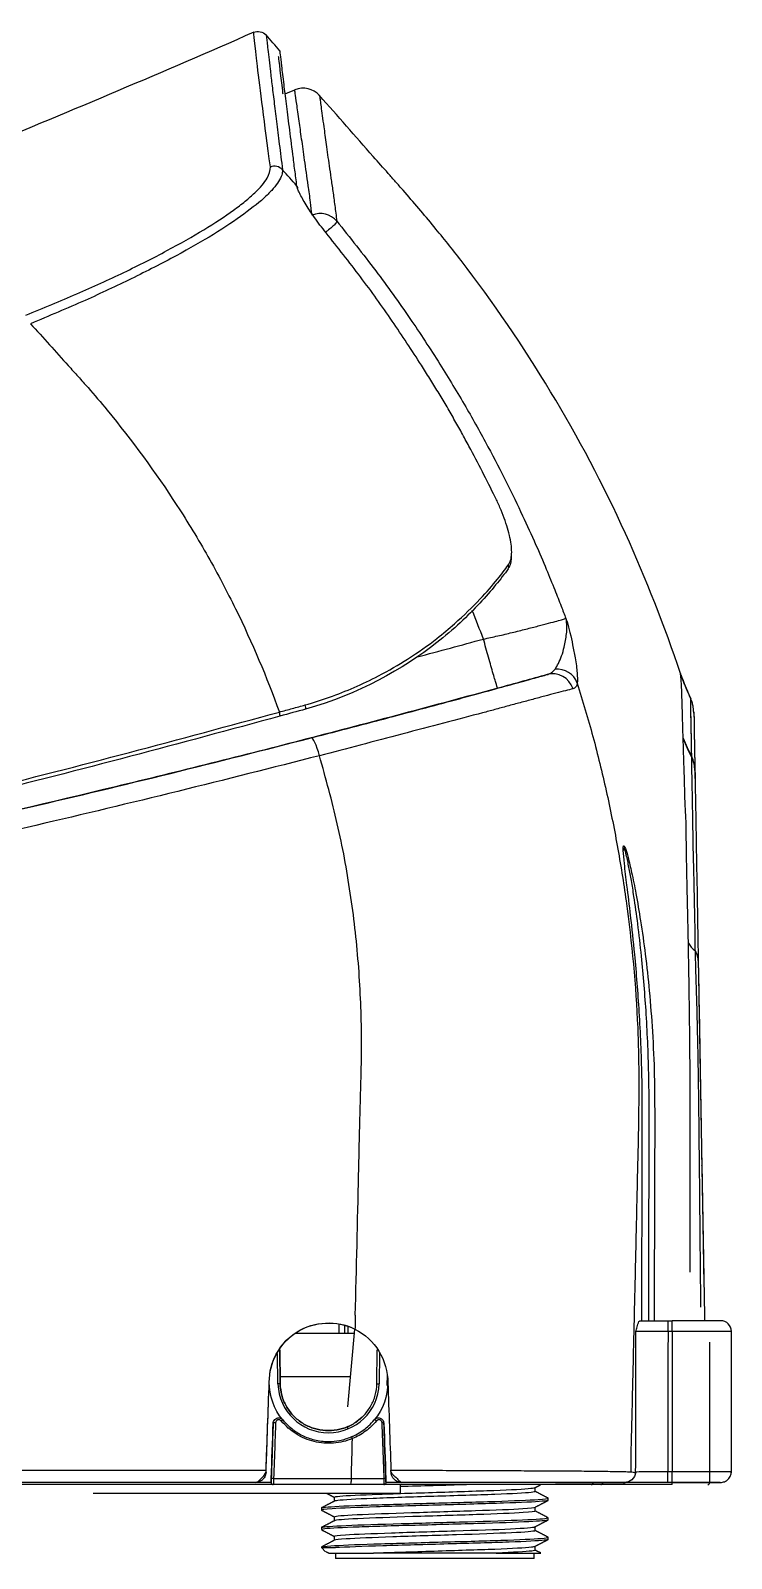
# Model space of a CAD drawing. Header units: millimetres. Extents: x 28 to 2425, y 8 to 1657.
# Drawn here: x 2075 to 2139.9, y 539.9 to 681.6 of the extents above; entities that cross this region are included whole.
import ezdxf

# ---------------------------------------------------------------- set-up
doc = ezdxf.new("R2010")
doc.units = ezdxf.units.MM
doc.layers.add('1LINE', color=7, linetype='CONTINUOUS')

msp = doc.modelspace()

# ---------------------------------------------------------------- linework, layer by layer
at = {"layer": '1LINE', "linetype": 'Continuous'}
for p, q in [((2136.17, 619.63), (2136.17, 619.63)), ((2103.58, 560.74), (2103.58, 561.62)), ((2104.09, 560.74), (2104.09, 561.49)), ((2104.39, 561.41), (2104.39, 560.74)), ((2134.06, 560.94), (2134.06, 561.94)), ((2134.06, 561.94), (2134.44, 561.94)), ((2138.94, 561.94), (2134.44, 561.94)), ((2134.44, 560.94), (2134.44, 561.94)), ((2104.96, 560.74), (2099.45, 560.74)), ((2105, 561.15), (2104.34, 553.94)), ((2134.44, 560.94), (2134.06, 560.94)), ((2134.44, 560.94), (2134.44, 547.94)), ((2139.94, 560.94), (2134.44, 560.94)), ((2137.94, 546.94), (2137.94, 559.94)), ((2139.94, 547.84), (2139.94, 560.94)), ((2139.94, 547.94), (2139.94, 560.94)), ((2139.94, 560.94), (2139.94, 560.94)), ((2097.89, 556.07), (2097.87, 558.9)), ((2098.09, 556.07), (2098.06, 559.25)), ((2098.06, 559.25), (2098.09, 556.07)), ((2107.08, 556.07), (2107.11, 559.23)), ((2107.31, 558.94), (2107.28, 556.07)), ((2104.59, 556.74), (2098.08, 556.74)), ((2098.09, 556.07), (2098.09, 556.07)), ((2108.03, 555.92), (2108.04, 556.88)), ((2104.34, 552.11), (2104.34, 551.88)), ((2096.8, 547.9), (2096.8, 547.9)), ((2134.03, 547.94), (2134.44, 547.94)), ((2134.03, 546.94), (2134.03, 547.94)), ((2134.44, 546.94), (2134.44, 547.94)), ((2139.94, 547.94), (2139.94, 547.94)), ((2097.46, 546.74), (2040.53, 546.74)), ((2095.8, 546.94), (2042.19, 546.94)), ((2080.76, 545.94), (2109.27, 545.94)), ((2095.88, 546.96), (2097.26, 546.96)), ((2097.26, 546.94), (2097.26, 546.94)), ((2097.27, 546.9), (2097.27, 546.88)), ((2104.64, 546.74), (2097.46, 546.74)), ((2109.27, 545.94), (2109.27, 546.74)), ((2121.75, 546.1), (2121.75, 546.46)), ((2128.03, 546.94), (2128.03, 546.94)), ((2129.45, 546.94), (2129.46, 546.94)), ((2129.95, 546.94), (2129.52, 546.94)), ((2130.01, 546.74), (2130.01, 546.94)), ((2130.01, 546.94), (2130.12, 546.94)), ((2134.44, 546.74), (2130.01, 546.74)), ((2134.44, 546.94), (2134.03, 546.94)), ((2138.91, 546.94), (2134.44, 546.94)), ((2134.44, 546.74), (2134.44, 546.94)), ((2137.94, 546.94), (2138.94, 546.94)), ((2138.44, 546.94), (2138.1, 546.94)), ((2101.94, 544.57), (2101.94, 544.37)), ((2103.12, 545.57), (2103.12, 545.2)), ((2121.75, 544.28), (2121.75, 544.65)), ((2122.94, 545.28), (2122.94, 545.48)), ((2101.94, 542.76), (2101.94, 542.56)), ((2103.12, 543.75), (2103.12, 543.39)), ((2121.75, 542.47), (2121.75, 542.84)), ((2122.94, 543.46), (2122.94, 543.67)), ((2103.12, 541.94), (2103.12, 541.57)), ((2122.94, 541.65), (2122.94, 541.85)), ((2101.94, 540.94), (2101.94, 540.89)), ((2101.94, 540.89), (2102.32, 540.51)), ((2101.94, 540.89), (2103.22, 540.89)), ((2103.24, 540.39), (2103.24, 539.89)), ((2118.12, 540.39), (2106.75, 540.39)), ((2121.64, 539.89), (2121.64, 540.39)), ((2121.75, 540.65), (2121.75, 541.02)), ((2121.64, 539.89), (2103.24, 539.89))]:
    msp.add_line(p, q, dxfattribs=at)
for centre, radius, start, end in [((1797.93, 1789.79), 1207.53, 285.0173, 285.3187), ((2138.94, 560.94), 1, 0, 90), ((2138.94, 560.94), 1, 359.9996, 89.9996), ((2102.59, 556.24), 5.5, 292.5169, 295.3941), ((2097.46, 546.94), 0.2, 178, 190.4859), ((2097.46, 546.94), 0.2, 232.0744, 269.9996)]:
    msp.add_arc(centre, radius, start, end, dxfattribs=at)
at = {"layer": '1LINE', "linetype": 'Continuous', "extrusion": (0, 0, -1)}
msp.add_arc((-2102.59, 556.24), 5.5, 318.9769, 321.2634, dxfattribs=at)
at = {"layer": '1LINE', "linetype": 'Continuous', "extrusion": (-4.97838e-21, -2.1684e-15, -1)}
for start, end in [(241.2058, 270.0004), (178, 220.8074)]:
    msp.add_arc((-2107.71, 546.94), 0.2, start, end, dxfattribs=at)
at = {"layer": '1LINE', "linetype": 'Continuous'}
for centre, major_axis, ratio, start_param, end_param in [((2100.24, 674.23), (1.48, 1.38), 1, 6.254388, 7.499778), ((2097.57, 668.03), (0.992, 0.124), 0.985354, 0.607995, 1.829459), ((2099.39, 666.95), (0.347, 0.044), 0.985247, 0.023613, 0.605082), ((2099.4, 666.93), (0.348, 0.039), 0.985114, 0.023272, 0.620811), ((2101.81, 662.64), (-2.01, -0.21), 0.985578, 3.737781, 4.988725), ((2118.96, 631.88), (0.282, -0.207), 0.90126, 0, 1.103507), ((2123.4, 619.94), (0.54, -1.93), 0.974136, 1.616841, 3.141595), ((2123.76, 620.47), (1.99, -0.2), 0.954479, 0.431165, 1.754831), ((2101.49, 614.06), (0.5, -1.94), 0.161255, 1.673303, 3.141593), ((2133.55, 612.98), (3, 0.05), 0.981029, 0, 0.430359), ((2133.55, 612.91), (3, 0.05), 0.980768, 0, 0.430874), ((2102.59, 556.24), (4.34, 1.8), 1, 2.785856, 5.854419), ((2098.19, 552.61), (0.154, 0.127), 0.02872, 0, 1.385061), ((2106.99, 552.61), (-0.154, 0.127), 0.235655, 4.640458, 6.283189), ((2097.66, 552.43), (-0.2, 0.007), 0.144444, 4.593002, 6.283183), ((2107.52, 552.43), (0.2, 0.007), 0.130347, 0, 1.341378), ((2104.77, 550.97), (-0.077, 0.185), 0.175579, 4.790576, 6.283191), ((2097.48, 547.28), (-0.2, 0.007), 0.144428, 4.5933, 6.283183), ((2104.64, 547.24), (0, 0.5), 0.132922, 3.141592, 4.852014), ((2107.7, 547.28), (0.2, 0.007), 0.129714, 0, 1.331147), ((2127.83, 546.94), (0, -0.2), 0.990943, 0, 1.568679)]:
    msp.add_ellipse(centre, major_axis=major_axis, ratio=ratio, start_param=start_param, end_param=end_param, dxfattribs=at)
for points, degree, knots in [([(2095.65, 681.44), (2087.31, 677.78), (2078.84, 674.18), (2060.62, 666.76), (2050.86, 662.97), (2033.04, 656.34), (2025.01, 653.46), (2016.93, 650.67)], 3, [0, 0, 0, 0, 0.327745, 0.327745, 0.699593, 0.699593, 1, 1, 1, 1]), ([(2097.2, 668.95), (2096.65, 673.07), (2096.25, 676.21), (2095.75, 680.38), (2095.64, 681.4), (2095.65, 681.44)], 3, [0, 0, 0, 0, 0.5, 0.5, 1, 1, 1, 1]), ([(2096.8, 681.19), (2096.81, 681.16), (2096.82, 681.1), (2096.87, 680.7), (2096.94, 680.07), (2097.04, 679.19), (2097.17, 678.06), (2097.33, 676.69), (2097.53, 675.07), (2097.76, 673.2), (2098.02, 671.1), (2098.22, 669.5), (2098.32, 668.69)], 3, [0, 0, 0, 0, 0.101096, 0.201674, 0.301836, 0.401684, 0.501323, 0.600855, 0.700384, 0.800012, 0.899844, 1, 1, 1, 1]), ([(2098.38, 675.7), (2098.36, 675.82), (2098.35, 675.92), (2098.09, 678.12), (2097.97, 679.15), (2097.96, 679.18)], 3, [0, 0, 0, 0, 0.04796, 0.04796, 1, 1, 1, 1]), ([(2099.65, 667.18), (2099.59, 667.68), (2099.46, 668.7), (2099.22, 670.58), (2098.95, 672.72), (2098.67, 674.88), (2098.43, 676.84), (2098.24, 678.42), (2098.12, 679.51), (2098.1, 679.66), (2098.08, 679.73)], 3, [0, 0, 0, 0, 0.061653, 0.125037, 0.250023, 0.375258, 0.500031, 0.665414, 0.831912, 1, 1, 1, 1]), ([(2101.06, 664.48), (2101.01, 664.89), (2100.9, 665.85), (2100.66, 667.6), (2100.36, 669.62), (2100.09, 671.61), (2099.83, 673.42), (2099.63, 674.89), (2099.49, 675.9), (2099.47, 676.03), (2099.46, 676.1)], 3, [0, 0, 0, 0, 0.052667, 0.125121, 0.250104, 0.374019, 0.499911, 0.665376, 0.83209, 1, 1, 1, 1]), ([(2101.75, 675.57), (2101.76, 675.55), (2101.77, 675.5), (2101.81, 675.14), (2101.89, 674.56), (2102, 673.74), (2102.16, 672.61), (2102.36, 671.09), (2102.59, 669.44), (2102.78, 668.12), (2102.9, 667.32), (2103.02, 666.49), (2103.17, 665.39), (2103.29, 664.41), (2103.35, 663.92)], 3, [0, 0, 0, 0, 0.100136, 0.200116, 0.300036, 0.399995, 0.500092, 0.62511, 0.749888, 0.812366, 0.843615, 0.874871, 0.937087, 1, 1, 1, 1]), ([(2114.87, 660.27), (2114.06, 661.32), (2113.23, 662.36), (2111.44, 664.54), (2110.48, 665.67), (2109.26, 667.06), (2109.04, 667.31), (2108.58, 667.83), (2108.35, 668.09), (2107.66, 668.87), (2107.2, 669.39), (2105.08, 671.8), (2103.42, 673.68), (2101.76, 675.57)], 3, [0, 0, 0, 0, 0.18945, 0.18945, 0.402224, 0.402224, 0.455418, 0.455418, 0.508612, 0.508612, 0.614999, 0.614999, 1, 1, 1, 1]), ([(2074.52, 655.21), (2075.33, 655.53), (2076.93, 656.18), (2079.25, 657.17), (2081.49, 658.17), (2084.36, 659.51), (2087.69, 661.19), (2091.13, 663.15), (2093.44, 664.66), (2094.89, 665.78), (2096.07, 666.81), (2097.08, 667.97), (2097.16, 668.62), (2097.2, 668.95)], 3, [0, 0, 0, 0, 0.063492, 0.126086, 0.188193, 0.25023, 0.375821, 0.499976, 0.624953, 0.687427, 0.750175, 0.874436, 1, 1, 1, 1]), ([(2098.32, 668.69), (2098.31, 668.53), (2098.3, 668.21), (2098, 667.62), (2097.51, 666.97), (2096.58, 666), (2094.88, 664.62), (2092.05, 662.73), (2088.51, 660.7), (2084.47, 658.63), (2079.92, 656.49), (2076.67, 655.13), (2074.97, 654.41)], 3, [0, 0, 0, 0, 0.064698, 0.128135, 0.19002, 0.250093, 0.374868, 0.500187, 0.62242, 0.749957, 0.868449, 1, 1, 1, 1]), ([(2102.36, 662.84), (2102.17, 663.08), (2101.79, 663.56), (2101.09, 664.51), (2100.36, 665.64), (2099.9, 666.5), (2099.7, 666.97), (2099.67, 667.1), (2099.66, 667.17)], 3, [0, 0, 0, 0, 0.125695, 0.250923, 0.500123, 0.749281, 0.874256, 1, 1, 1, 1]), ([(2103.35, 663.92), (2103.33, 663.86), (2103.29, 663.74), (2103.02, 663.46), (2102.69, 663.18), (2102.45, 663), (2102.37, 662.94)], 3, [0, 0, 0, 0, 0.2929, 0.585701, 0.87497, 1, 1, 1, 1]), ([(2103.35, 663.92), (2104.57, 662.4), (2106.92, 659.46), (2110.09, 655.02), (2112.86, 650.8), (2115.26, 646.83), (2117.32, 643.14), (2119.06, 639.77), (2120.53, 636.74), (2121.74, 634.07), (2122.73, 631.77), (2123.51, 629.85), (2124.11, 628.34), (2124.45, 627.45), (2124.59, 627.08)], 3, [0, 0, 0, 0, 0.136946, 0.264727, 0.383063, 0.491738, 0.590581, 0.679462, 0.758288, 0.826994, 0.885538, 0.933895, 0.97205, 1, 1, 1, 1]), ([(2111.2, 650.56), (2110.31, 651.93), (2108.5, 654.71), (2105.56, 658.81), (2103.44, 661.48), (2102.36, 662.84)], 3, [0, 0, 0, 0, 0.323982, 0.657007, 1, 1, 1, 1]), ([(2074.97, 654.41), (2076.13, 653.11), (2077.3, 651.82), (2078.61, 650.36), (2078.77, 650.19), (2079.07, 649.85), (2079.23, 649.68), (2079.68, 649.17), (2079.99, 648.83), (2080.89, 647.8), (2081.48, 647.1), (2084.38, 643.58), (2086.54, 640.63), (2089.54, 636), (2090.5, 634.42), (2092.31, 631.22), (2093.17, 629.59), (2095.51, 624.83), (2096.86, 621.64), (2098.03, 618.39)], 3, [0, 0, 0, 0, 0.121198, 0.121198, 0.137102, 0.137102, 0.153006, 0.153006, 0.184815, 0.184815, 0.248431, 0.248431, 0.502897, 0.502897, 0.63013, 0.63013, 0.757363, 0.757363, 1, 1, 1, 1]), ([(2112.74, 648.1), (2112.61, 648.31), (2112.36, 648.72), (2111.84, 649.54), (2111.46, 650.15), (2111.2, 650.56)], 3, [0, 0, 0, 0, 0.250008, 0.500035, 1, 1, 1, 1]), ([(2114.22, 645.57), (2113.98, 646), (2113.5, 646.85), (2112.99, 647.68), (2112.74, 648.1)], 3, [0, 0, 0, 0, 0.499948, 1, 1, 1, 1]), ([(2115.61, 643.04), (2115.38, 643.46), (2115.04, 644.1), (2114.58, 644.94), (2114.34, 645.36), (2114.22, 645.57)], 3, [0, 0, 0, 0, 0.499964, 0.749992, 1, 1, 1, 1]), ([(2118.03, 638.33), (2117.64, 639.12), (2116.86, 640.7), (2116.03, 642.25), (2115.61, 643.04)], 3, [0, 0, 0, 0, 0.497787, 1, 1, 1, 1]), ([(2119.25, 632.01), (2119.33, 632.15), (2119.5, 632.44), (2119.61, 633.24), (2119.47, 634.52), (2119.01, 636.06), (2118.5, 637.35), (2118.19, 638.01), (2118.03, 638.33)], 3, [0, 0, 0, 0, 0.123681, 0.249879, 0.498419, 0.748382, 0.875347, 1, 1, 1, 1]), ([(2119.52, 632.86), (2119.52, 632.75), (2119.52, 632.45), (2119.46, 632.09), (2119.36, 631.88), (2119.32, 631.81)], 3, [0, 0, 0, 0, 0.248363, 0.727759, 1, 1, 1, 1]), ([(2100.43, 619.05), (2101.19, 619.28), (2102.75, 619.76), (2105.02, 620.67), (2107.48, 621.84), (2110.1, 623.37), (2112.43, 625.01), (2114.68, 626.92), (2116.62, 628.8), (2118.22, 630.64), (2118.94, 631.6), (2119.25, 632.01)], 3, [0, 0, 0, 0, 0.078475, 0.161971, 0.250839, 0.367313, 0.500119, 0.592271, 0.750327, 0.890237, 1, 1, 1, 1]), ([(2119.24, 631.67), (2118.57, 630.75), (2117.7, 629.67), (2115.52, 627.32), (2114.18, 626.05), (2109.52, 622.39), (2105.38, 620.04), (2100.46, 618.66)], 3, [0, 0, 0, 0, 0.25, 0.25, 0.5, 0.5, 1, 1, 1, 1]), ([(2116.95, 625.16), (2117.39, 625.26), (2118.3, 625.45), (2119.63, 625.77), (2120.9, 626.09), (2122.05, 626.38), (2123.02, 626.64), (2123.78, 626.84), (2124.32, 626.99), (2124.5, 627.05), (2124.58, 627.08)], 3, [0, 0, 0, 0, 0.121234, 0.247132, 0.376108, 0.506263, 0.635558, 0.762024, 0.883945, 1, 1, 1, 1]), ([(2123.59, 622.38), (2123.7, 622.54), (2123.92, 622.89), (2124.21, 623.61), (2124.49, 624.53), (2124.64, 625.45), (2124.71, 626.23), (2124.67, 626.66), (2124.64, 626.87)], 3, [0, 0, 0, 0, 0.156351, 0.323951, 0.499771, 0.749599, 0.878575, 1, 1, 1, 1]), ([(2124.7, 626.79), (2124.79, 626.44), (2125, 625.67), (2125.24, 624.56), (2125.48, 623.28), (2125.67, 621.97), (2125.66, 621.37), (2125.65, 621.08)], 3, [0, 0, 0, 0, 0.139876, 0.306485, 0.501277, 0.761561, 1, 1, 1, 1]), ([(2122.94, 621.89), (2123.05, 621.94), (2123.31, 622.05), (2123.49, 622.26), (2123.59, 622.38)], 3, [0, 0, 0, 0, 0.43709, 1, 1, 1, 1]), ([(2100.99, 616), (2101.86, 616.23), (2103.61, 616.68), (2106.15, 617.34), (2109, 618.1), (2112.06, 618.91), (2115.15, 619.75), (2117.84, 620.48), (2120.05, 621.09), (2121.81, 621.57), (2122.51, 621.77), (2122.86, 621.87)], 3, [0, 0, 0, 0, 0.083526, 0.166953, 0.251116, 0.376218, 0.500788, 0.625372, 0.750119, 0.874961, 1, 1, 1, 1]), ([(2125.65, 621.08), (2125.62, 620.95), (2125.56, 620.68), (2125.35, 620.59), (2125.25, 620.55)], 3, [0, 0, 0, 0, 0.500693, 1, 1, 1, 1]), ([(2125.65, 621.08), (2126.15, 619.43), (2127.14, 616.13), (2128.36, 611.1), (2129.39, 606.01), (2130.55, 598.7), (2131.36, 590.18), (2131.37, 581.25), (2131.18, 574.19), (2131.05, 567.88), (2130.9, 561.56), (2130.75, 555.24), (2130.65, 551.03), (2130.6, 548.92)], 3, [0, 0, 0, 0, 0.070749, 0.141681, 0.212741, 0.283878, 0.446149, 0.564377, 0.651288, 0.73839, 0.825542, 0.912745, 1, 1, 1, 1]), ([(2135.46, 615.98), (2135.45, 616.44), (2135.42, 617.39), (2135.39, 618.55), (2135.36, 619.57), (2135.32, 620.65), (2135.27, 621.61), (2135.23, 621.85), (2135.21, 621.97)], 3, [0, 0, 0, 0, 0.116813, 0.239007, 0.366706, 0.500022, 0.746267, 1, 1, 1, 1]), ([(2135.3, 621.71), (2135.36, 621.56), (2135.41, 621.4), (2135.58, 620.97), (2135.69, 620.69), (2135.93, 620.15), (2136.05, 619.89), (2136.17, 619.63)], 3, [0, 0, 0, 0, 0.221022, 0.221022, 0.613652, 0.613652, 1, 1, 1, 1]), ([(2118.27, 620.6), (2112.38, 619.01), (2100.6, 615.84), (2082.85, 611.42), (2065.07, 607.26), (2047.24, 603.38), (2031.35, 600.15), (2021.38, 598.29), (2017.38, 597.55)], 3, [0, 0, 0, 0, 0.176846, 0.353491, 0.529934, 0.706175, 0.882215, 1, 1, 1, 1]), ([(2125.25, 620.55), (2125.03, 620.49), (2124.6, 620.38), (2123.7, 620.15), (2122.68, 619.88), (2121.57, 619.58), (2120.4, 619.27), (2119.21, 618.95), (2118.04, 618.63), (2116.16, 618.13), (2113.37, 617.39), (2109.52, 616.38), (2105.64, 615.36), (2103.02, 614.67), (2101.75, 614.34)], 3, [0, 0, 0, 0, 0.076597, 0.149917, 0.21947, 0.284854, 0.345745, 0.401904, 0.453161, 0.499407, 0.635611, 0.765095, 0.886769, 1, 1, 1, 1]), ([(2136.26, 614.26), (2136.25, 614.76), (2136.22, 616.55), (2136.18, 618.39), (2136.16, 619.55), (2136.17, 619.6), (2136.17, 619.63)], 3, [0, 0, 0, 0, 0.141112, 0.499993, 0.765487, 1, 1, 1, 1]), ([(2136.44, 618.3), (2136.44, 618.32), (2136.44, 618.38), (2136.43, 618.55), (2136.4, 618.86), (2136.33, 619.22), (2136.24, 619.45), (2136.19, 619.56)], 3, [0, 0, 0, 0, 0.089133, 0.250699, 0.465188, 0.732845, 1, 1, 1, 1]), ([(1986.18, 593.21), (1990.87, 594.05), (2000.26, 595.73), (2014.3, 598.47), (2028.32, 601.36), (2042.32, 604.43), (2056.3, 607.66), (2070.25, 611.06), (2084.17, 614.62), (2093.41, 617.13), (2098.03, 618.39)], 3, [0, 0, 0, 0, 0.124199, 0.248597, 0.373209, 0.498049, 0.623133, 0.748476, 0.874094, 1, 1, 1, 1]), ([(2098.08, 618.01), (2093.44, 616.75), (2084.18, 614.23), (2070.22, 610.66), (2056.25, 607.25), (2042.26, 604.02), (2028.27, 600.96), (2014.27, 598.07), (2000.27, 595.34), (1990.91, 593.66), (1986.24, 592.82)], 3, [0, 0, 0, 0, 0.126356, 0.25231, 0.377868, 0.503039, 0.627829, 0.752247, 0.876301, 1, 1, 1, 1]), ([(2098.03, 618.39), (2098.43, 618.5), (2099.24, 618.72), (2100.03, 618.94), (2100.43, 619.05)], 3, [0, 0, 0, 0, 0.498139, 1, 1, 1, 1]), ([(2136.26, 614.26), (2136.24, 616.13), (2136.2, 617.51), (2136.18, 618.46), (2136.18, 618.51), (2136.18, 618.55)], 3, [0, 0, 0, 0, 0.949794, 0.949794, 1, 1, 1, 1]), ([(2136.46, 618.39), (2136.46, 618.39), (2136.46, 618.39), (2136.46, 618.39), (2136.46, 618.39), (2136.46, 618.4), (2136.46, 618.4), (2136.46, 618.4)], 3, [0, 0, 0, 0, 0.311756, 0.311756, 0.655878, 0.655878, 1, 1, 1, 1]), ([(2136.46, 618.4), (2136.46, 618.4), (2136.46, 618.4), (2136.46, 618.38), (2136.46, 618.31), (2136.47, 618.07), (2136.48, 617.34), (2136.5, 615.88), (2136.53, 614.39), (2136.55, 613.49), (2136.55, 613.04)], 3, [0, 0, 0, 0, 0.0416, 0.093122, 0.15499, 0.226444, 0.500047, 0.749997, 0.874986, 1, 1, 1, 1]), ([(2136.47, 617.99), (2136.47, 617.69), (2136.48, 617.16), (2136.5, 615.82), (2136.55, 613.04)], 2, [0, 0, 0, 0.285826, 0.285826, 1, 1, 1]), ([(2009.16, 596.06), (2013.56, 596.85), (2022.36, 598.44), (2035.51, 601), (2048.66, 603.7), (2061.78, 606.55), (2074.88, 609.55), (2087.97, 612.68), (2096.65, 614.89), (2100.99, 616)], 3, [0, 0, 0, 0, 0.141845, 0.283968, 0.426405, 0.569191, 0.712363, 0.855954, 1, 1, 1, 1]), ([(2135.95, 596.95), (2135.94, 597.59), (2135.91, 598.91), (2135.87, 600.7), (2135.83, 602.39), (2135.79, 604.31), (2135.75, 606.54), (2135.75, 608.15), (2135.67, 609.5), (2135.63, 610.28), (2135.61, 611.42), (2135.56, 612.93), (2135.51, 614.54), (2135.48, 615.44), (2135.47, 615.9)], 3, [0, 0, 0, 0, 0.059949, 0.121429, 0.184678, 0.24992, 0.359615, 0.499842, 0.527766, 0.562432, 0.621668, 0.74948, 0.87267, 1, 1, 1, 1]), ([(2101.75, 614.34), (2097.38, 613.23), (2088.64, 611.01), (2075.48, 607.86), (2062.32, 604.86), (2049.14, 602), (2035.95, 599.3), (2022.77, 596.74), (2013.96, 595.16), (2009.57, 594.37)], 3, [0, 0, 0, 0, 0.144405, 0.288272, 0.431615, 0.574446, 0.716779, 0.858625, 1, 1, 1, 1]), ([(2105.07, 562.44), (2105.18, 566.79), (2105.33, 573.27), (2105.49, 580.39), (2105.58, 583.68), (2105.64, 585.91), (2105.67, 589.68), (2105.43, 595.1), (2104.68, 601.61), (2103.5, 608.04), (2102.33, 612.25), (2101.75, 614.34)], 3, [0, 0, 0, 0, 0.250233, 0.372508, 0.409143, 0.439722, 0.500531, 0.625785, 0.750816, 0.875611, 1, 1, 1, 1]), ([(2136.26, 614.19), (2136.26, 614.19), (2136.26, 614.19), (2136.26, 614.19), (2136.26, 614.2), (2136.26, 614.21), (2136.26, 614.22), (2136.26, 614.24), (2136.26, 614.25), (2136.26, 614.26), (2136.26, 614.26), (2136.26, 614.26)], 3, [0, 0, 0, 0, 0.000156, 0.000156, 0.256001, 0.256001, 0.511845, 0.511845, 0.999844, 0.999844, 1, 1, 1, 1]), ([(2136.59, 596.24), (2136.59, 596.95), (2136.57, 598.48), (2136.52, 600.73), (2136.46, 603.43), (2136.4, 605.79), (2136.37, 607.8), (2136.34, 609.64), (2136.31, 611.43), (2136.27, 613.02), (2136.26, 613.83), (2136.26, 614.18)], 3, [0, 0, 0, 0, 0.072336, 0.155593, 0.249938, 0.40094, 0.499709, 0.607544, 0.74985, 0.889547, 1, 1, 1, 1]), ([(2136.55, 613.04), (2136.55, 613.03), (2136.55, 613.02), (2136.55, 613), (2136.55, 612.99), (2136.55, 612.98), (2136.56, 612.97), (2136.56, 612.96)], 3, [0, 0, 0, 0, 0.395446, 0.395446, 0.697723, 0.697723, 1, 1, 1, 1]), ([(2136.55, 613.04), (2136.55, 613.03), (2136.55, 613.02), (2136.55, 613), (2136.55, 612.99), (2136.55, 612.98), (2136.55, 612.97), (2136.55, 612.96)], 3, [0, 0, 0, 0, 0.395446, 0.395446, 0.697723, 0.697723, 1, 1, 1, 1]), ([(2136.55, 612.96), (2136.58, 611.42), (2136.62, 609.33), (2136.69, 605.23), (2136.72, 603.76), (2136.78, 600.04), (2136.82, 597.86), (2136.86, 595.34)], 3, [0, 0, 0, 0, 0.5, 0.5, 0.75, 0.75, 1, 1, 1, 1]), ([(2136.56, 612.96), (2136.58, 611.42), (2136.62, 609.33), (2136.69, 605.23), (2136.72, 603.76), (2136.78, 600.04), (2136.82, 597.86), (2136.86, 595.34)], 3, [0, 0, 0, 0, 0.5, 0.5, 0.75, 0.75, 1, 1, 1, 1]), ([(2131.63, 561.94), (2131.64, 565.87), (2131.65, 572.3), (2131.69, 579.87), (2131.65, 585.49), (2131.44, 590.39), (2131.05, 595.36), (2130.63, 599.28), (2130.28, 602.11), (2130.03, 604.16), (2129.9, 605.44), (2129.91, 605.86), (2129.92, 605.94)], 3, [0, 0, 0, 0, 0.261934, 0.428138, 0.503441, 0.635815, 0.755124, 0.836368, 0.900876, 0.949214, 0.983038, 1, 1, 1, 1]), ([(2129.92, 605.94), (2129.93, 605.97), (2129.97, 606.04), (2130.12, 605.76), (2130.39, 604.81), (2130.73, 603.38), (2131.12, 601.4), (2131.55, 598.86), (2131.98, 595.84), (2132.35, 592.41), (2132.64, 588.65), (2132.8, 585.11), (2132.84, 580.32), (2132.79, 572.75), (2132.79, 566.09), (2132.79, 561.94)], 3, [0, 0, 0, 0, 0.007304, 0.026138, 0.050583, 0.084712, 0.13002, 0.187083, 0.256118, 0.330954, 0.41363, 0.504098, 0.563199, 0.727768, 1, 1, 1, 1]), ([(2132.28, 561.94), (2132.28, 564.94), (2132.28, 570.19), (2132.32, 577.71), (2132.33, 584.19), (2132.09, 590.21), (2131.7, 594.97), (2131.29, 598.61), (2130.96, 600.96), (2130.68, 602.7), (2130.44, 604.01), (2130.23, 605.02), (2130.03, 605.79), (2129.94, 605.81), (2129.93, 605.63), (2129.93, 605.56)], 3, [0, 0, 0, 0, 0.198102, 0.346513, 0.496503, 0.625672, 0.744735, 0.811472, 0.868867, 0.90276, 0.93091, 0.959677, 0.978483, 0.992515, 1, 1, 1, 1]), ([(2135.95, 596.95), (2135.95, 596.95), (2135.95, 596.95), (2136.09, 596.71), (2136.31, 596.47), (2136.6, 596.23)], 3, [0, 0, 0, 0, 0.0014, 0.0014, 1, 1, 1, 1]), ([(2136.12, 581.56), (2136.12, 581.92), (2136.13, 582.65), (2136.11, 583.68), (2136.1, 584.78), (2136.1, 586.93), (2136.06, 590.05), (2136.01, 593.77), (2135.97, 595.86), (2135.95, 596.95)], 3, [0, 0, 0, 0, 0.061551, 0.123094, 0.172468, 0.247724, 0.497806, 0.736338, 1, 1, 1, 1]), ([(2137.11, 563.21), (2137.09, 564.83), (2137.05, 569.46), (2136.99, 575.28), (2136.94, 580.45), (2136.9, 583.37), (2136.87, 585.62), (2136.83, 587.65), (2136.78, 589.84), (2136.71, 592.37), (2136.64, 594.56), (2136.61, 595.78), (2136.6, 596.23)], 3, [0, 0, 0, 0, 0.138998, 0.397746, 0.499347, 0.582872, 0.648351, 0.696026, 0.76432, 0.849693, 0.943562, 1, 1, 1, 1]), ([(2136.86, 595.34), (2136.89, 593.62), (2136.93, 591.48), (2136.97, 589.26), (2137.01, 586.74), (2137.05, 584.36), (2137.1, 581.85), (2137.12, 580.53), (2137.19, 576.6), (2137.19, 576.46), (2137.37, 566.1)], 2, [0, 0, 0, 0.146172, 0.146172, 0.292344, 0.292344, 0.438516, 0.438516, 0.584688, 0.584688, 1, 1, 1]), ([(2136.86, 595.34), (2136.9, 592.99), (2136.96, 589.96), (2137.05, 584.89), (2137.08, 583.15), (2137.12, 580.48), (2137.14, 579.59), (2137.17, 577.81), (2137.18, 576.92), (2137.28, 571.34), (2137.36, 566.65), (2137.45, 561.96)], 3, [0, 0, 0, 0, 0.301353, 0.301353, 0.45203, 0.45203, 0.527368, 0.527368, 0.602707, 0.602707, 1, 1, 1, 1]), ([(2136.12, 566.43), (2136.12, 569.29), (2136.12, 574.33), (2136.12, 579.38), (2136.12, 581.56)], 3, [0, 0, 0, 0, 0.567078, 1, 1, 1, 1]), ([(2097.09, 556.24), (2097.09, 558.06), (2098.02, 559.79), (2100.99, 561.79), (2102.96, 562.02), (2104.66, 561.33)], 3, [0, 0, 0, 0, 0.5, 0.5, 1, 1, 1, 1]), ([(2097.09, 556.24), (2097.09, 558.13), (2098.09, 559.92), (2101.27, 561.89), (2103.34, 562.01), (2105.04, 561.16)], 3, [0, 0, 0, 0, 0.5, 0.5, 1, 1, 1, 1]), ([(2131.09, 560.93), (2131.13, 561.08), (2131.18, 561.32), (2131.27, 561.65), (2131.36, 561.88), (2131.42, 561.92), (2131.45, 561.94)], 3, [0, 0, 0, 0, 0.304982, 0.503602, 0.76655, 1, 1, 1, 1]), ([(2131.45, 561.94), (2131.74, 561.94), (2132.08, 561.94), (2132.84, 561.94), (2133.28, 561.94), (2133.84, 561.94), (2133.95, 561.94), (2134.06, 561.94)], 3, [0, 0, 0, 0, 0.407151, 0.407151, 0.88203, 0.88203, 1, 1, 1, 1]), ([(2131.06, 547.93), (2131.07, 549.6), (2131.07, 551.27), (2131.08, 555.6), (2131.09, 558.27), (2131.09, 560.93)], 3, [0, 0, 0, 0, 0.384816, 0.384816, 1, 1, 1, 1]), ([(2134.06, 560.94), (2133.41, 560.94), (2132.66, 560.94), (2131.53, 560.94), (2131.18, 560.93), (2131.09, 560.93)], 3, [0, 0, 0, 0, 0.5, 0.5, 1, 1, 1, 1]), ([(2134.06, 560.94), (2134.06, 558.77), (2134.05, 556.6), (2134.04, 552.27), (2134.04, 550.1), (2134.03, 547.94)], 3, [0, 0, 0, 0, 0.500444, 0.500444, 1, 1, 1, 1]), ([(2098.09, 556.07), (2098.13, 555.72), (2098.2, 555.01), (2098.62, 554.02), (2099.25, 553.16), (2100.06, 552.46), (2101.01, 551.98), (2102.05, 551.73), (2103.12, 551.73), (2104.16, 551.98), (2105.11, 552.46), (2105.93, 553.16), (2106.55, 554.02), (2106.97, 555.01), (2107.05, 555.72), (2107.08, 556.07)], 3, [0, 0, 0, 0, 0.076925, 0.153849, 0.230772, 0.307695, 0.384617, 0.461539, 0.538461, 0.615383, 0.692305, 0.769228, 0.846151, 0.923075, 1, 1, 1, 1]), ([(2105.71, 553), (2105.52, 552.81), (2105.03, 552.42), (2104.16, 551.98), (2103.12, 551.73), (2102.05, 551.73), (2101.01, 551.98), (2100.06, 552.46), (2099.25, 553.16), (2098.62, 554.02), (2098.2, 555.01), (2098.13, 555.72), (2098.09, 556.07)], 3, [0, 0, 0, 0, 0.07689, 0.179457, 0.282024, 0.384591, 0.487157, 0.589725, 0.692292, 0.79486, 0.89743, 1, 1, 1, 1]), ([(2097.46, 552.44), (2097.46, 552.5), (2097.49, 552.69), (2097.74, 552.93), (2098.12, 552.94), (2098.27, 552.8), (2098.34, 552.74)], 3, [0, 0, 0, 0, 0.141066, 0.497917, 0.767569, 1, 1, 1, 1]), ([(2098.21, 552.64), (2098.16, 552.68), (2098.07, 552.76), (2097.88, 552.75), (2097.72, 552.64), (2097.69, 552.52), (2097.68, 552.46)], 3, [0, 0, 0, 0, 0.24983, 0.499773, 0.749773, 1, 1, 1, 1]), ([(2098.34, 552.74), (2098.61, 552.46), (2099.14, 551.89), (2100.15, 551.26), (2101.31, 550.84), (2102.49, 550.7), (2103.66, 550.8), (2104.34, 551.03), (2104.69, 551.16)], 3, [0, 0, 0, 0, 0.165165, 0.331942, 0.500626, 0.689495, 0.837781, 1, 1, 1, 1]), ([(2104.69, 551.16), (2104.89, 551.25), (2105.3, 551.43), (2105.83, 551.79), (2106.36, 552.22), (2106.66, 552.55), (2106.83, 552.74)], 3, [0, 0, 0, 0, 0.237279, 0.499954, 0.711281, 1, 1, 1, 1]), ([(2106.09, 553.41), (2106.03, 553.33), (2105.91, 553.19), (2105.77, 553.06), (2105.71, 553)], 3, [0, 0, 0, 0, 0.527805, 1, 1, 1, 1]), ([(2106.83, 552.74), (2106.9, 552.8), (2107.05, 552.94), (2107.37, 552.93), (2107.65, 552.75), (2107.69, 552.55), (2107.72, 552.44)], 3, [0, 0, 0, 0, 0.225802, 0.500108, 0.731127, 1, 1, 1, 1]), ([(2107.56, 552.46), (2107.55, 552.52), (2107.52, 552.64), (2107.36, 552.75), (2107.17, 552.76), (2107.08, 552.68), (2107.03, 552.64)], 3, [0, 0, 0, 0, 0.249591, 0.499366, 0.749498, 1, 1, 1, 1]), ([(2097.68, 552.46), (2097.68, 552.33), (2097.67, 552.2), (2097.65, 551.54), (2097.63, 551.01), (2097.57, 549.42), (2097.54, 548.37), (2097.5, 547.31)], 3, [0, 0, 0, 0, 0.076706, 0.076706, 0.383531, 0.383531, 1, 1, 1, 1]), ([(2104.8, 551), (2104.51, 550.9), (2103.95, 550.69), (2102.76, 550.52), (2101.23, 550.63), (2099.81, 551.24), (2098.83, 551.96), (2098.42, 552.42), (2098.21, 552.64)], 3, [0, 0, 0, 0, 0.125368, 0.250553, 0.499413, 0.748897, 0.874725, 1, 1, 1, 1]), ([(2107.03, 552.64), (2106.87, 552.47), (2106.57, 552.12), (2106.02, 551.68), (2105.44, 551.29), (2105.01, 551.1), (2104.8, 551)], 3, [0, 0, 0, 0, 0.251016, 0.500041, 0.750353, 1, 1, 1, 1]), ([(2107.75, 547.3), (2107.74, 547.44), (2107.74, 547.57), (2107.71, 548.23), (2107.69, 548.76), (2107.64, 550.34), (2107.6, 551.4), (2107.56, 552.46)], 3, [0, 0, 0, 0, 0.076842, 0.076842, 0.384209, 0.384209, 1, 1, 1, 1]), ([(2095.8, 546.94), (2095.88, 546.96), (2096.05, 546.99), (2096.3, 547.26), (2096.59, 547.54), (2096.73, 547.78), (2096.8, 547.9)], 3, [0, 0, 0, 0, 0.278082, 0.532341, 0.763963, 1, 1, 1, 1]), ([(2096.8, 547.9), (2096.79, 547.81), (2096.76, 547.57), (2096.59, 547.3), (2096.27, 547.01), (2095.98, 546.96), (2095.8, 546.94)], 3, [0, 0, 0, 0, 0.173976, 0.467771, 0.671748, 1, 1, 1, 1]), ([(2097.26, 546.94), (2097.26, 546.94), (2097.26, 546.95), (2097.27, 546.97), (2097.27, 546.99), (2097.27, 547.03), (2097.27, 547.06), (2097.27, 547.11), (2097.27, 547.15), (2097.27, 547.21), (2097.27, 547.25), (2097.28, 547.28)], 3, [0, 0, 0, 0, 0.199313, 0.199313, 0.397904, 0.397904, 0.595346, 0.595346, 0.791196, 0.791196, 1, 1, 1, 1]), ([(2097.5, 547.31), (2097.5, 547.23), (2097.5, 547.05), (2097.48, 546.8), (2097.47, 546.76), (2097.46, 546.74)], 3, [0, 0, 0, 0, 0.275272, 0.626736, 1, 1, 1, 1]), ([(2097.5, 547.31), (2097.76, 547.31), (2098.01, 547.31), (2099.59, 547.31), (2100.91, 547.31), (2103.06, 547.31), (2103.88, 547.31), (2104.71, 547.31)], 3, [0, 0, 0, 0, 0.106556, 0.106556, 0.656998, 0.656998, 1, 1, 1, 1]), ([(2104.71, 547.31), (2105.21, 547.31), (2106.24, 547.3), (2107.24, 547.3), (2107.75, 547.3)], 3, [0, 0, 0, 0, 0.497673, 1, 1, 1, 1]), ([(2107.71, 546.74), (2107.72, 546.74), (2107.73, 546.76), (2107.74, 546.89), (2107.75, 547.08), (2107.75, 547.23), (2107.75, 547.3)], 3, [0, 0, 0, 0, 0.238373, 0.500016, 0.739384, 1, 1, 1, 1]), ([(2107.9, 547.28), (2107.9, 547.25), (2107.9, 547.22), (2107.9, 547.15), (2107.9, 547.12), (2107.91, 547.06), (2107.91, 547.04), (2107.91, 546.99), (2107.91, 546.98), (2107.91, 546.95), (2107.91, 546.94), (2107.91, 546.94), (2107.91, 546.94), (2107.91, 546.94)], 3, [0, 0, 0, 0, 0.191148, 0.191148, 0.382141, 0.382141, 0.575566, 0.575566, 0.77434, 0.77434, 0.978386, 0.978386, 1, 1, 1, 1]), ([(2108.37, 548.07), (2109.22, 548.07), (2110.97, 548.07), (2113.54, 548.06), (2116.13, 548.05), (2118.66, 548.04), (2121.09, 548.03), (2123.19, 548.01), (2125.24, 548.01), (2127.33, 547.99), (2129.48, 547.95), (2130.2, 547.94), (2130.6, 547.93)], 3, [0, 0, 0, 0, 0.074483, 0.152788, 0.234753, 0.320128, 0.408572, 0.499655, 0.572667, 0.682572, 0.826789, 1, 1, 1, 1]), ([(2108.38, 547.9), (2108.41, 547.84), (2108.5, 547.7), (2108.71, 547.51), (2108.98, 547.28), (2109.21, 547), (2109.32, 546.96), (2109.38, 546.94)], 3, [0, 0, 0, 0, 0.105239, 0.24219, 0.459637, 0.72065, 1, 1, 1, 1]), ([(2109.38, 546.94), (2109.2, 546.96), (2108.9, 547.01), (2108.59, 547.29), (2108.46, 547.51), (2108.4, 547.7), (2108.38, 547.84), (2108.38, 547.9)], 3, [0, 0, 0, 0, 0.314138, 0.540238, 0.761589, 0.892447, 1, 1, 1, 1]), ([(2131.04, 547.84), (2131.02, 547.62), (2130.91, 547.37), (2130.52, 547.02), (2130.27, 546.94), (2130.05, 546.94)], 3, [0, 0, 0, 0, 0.5, 0.5, 1, 1, 1, 1]), ([(2131.06, 547.93), (2131.15, 547.94), (2131.5, 547.94), (2132.63, 547.94), (2133.38, 547.94), (2134.03, 547.94)], 3, [0, 0, 0, 0, 0.5, 0.5, 1, 1, 1, 1]), ([(2134.44, 547.94), (2135.78, 547.94), (2137.11, 547.94), (2139.11, 547.94), (2139.76, 547.94), (2139.92, 547.94), (2139.93, 547.94), (2139.93, 547.94)], 3, [0, 0, 0, 0, 0.46686, 0.46686, 0.93372, 0.93372, 1, 1, 1, 1]), ([(2138.91, 546.94), (2139.05, 546.94), (2139.3, 546.99), (2139.66, 547.21), (2139.89, 547.55), (2139.93, 547.81), (2139.93, 547.94)], 3, [0, 0, 0, 0, 0.238825, 0.497105, 0.756859, 1, 1, 1, 1]), ([(2097.27, 546.9), (2097.27, 546.88), (2097.29, 546.84), (2097.33, 546.78), (2097.4, 546.75), (2097.45, 546.75), (2097.47, 546.75)], 3, [0, 0, 0, 0, 0.242524, 0.500475, 0.75797, 1, 1, 1, 1]), ([(2103.13, 545.57), (2103.12, 545.59), (2103.21, 545.62), (2103.91, 545.71), (2105.06, 545.76), (2108.22, 545.89), (2110.21, 545.95), (2114.24, 546.07), (2116.27, 546.15), (2119.53, 546.26), (2120.77, 546.33), (2121.58, 546.42), (2121.71, 546.44), (2121.74, 546.46)], 3, [0, 0, 0, 0, 0.082975, 0.082975, 0.291961, 0.291961, 0.500946, 0.500946, 0.709932, 0.709932, 0.918918, 0.918918, 1, 1, 1, 1]), ([(2121.75, 546.1), (2121.75, 546.07), (2121.63, 546.04), (2120.82, 545.95), (2119.61, 545.89), (2116.38, 545.76), (2114.35, 545.71), (2110.33, 545.58), (2108.32, 545.51), (2105.13, 545.39), (2103.96, 545.32), (2103.28, 545.24), (2103.18, 545.23), (2103.14, 545.21)], 3, [0, 0, 0, 0, 0.093786, 0.093786, 0.303978, 0.303978, 0.514169, 0.514169, 0.724361, 0.724361, 0.934553, 0.934553, 1, 1, 1, 1]), ([(2107.71, 546.74), (2107.3, 546.74), (2106.88, 546.74), (2105.86, 546.74), (2105.25, 546.74), (2104.64, 546.74)], 3, [0, 0, 0, 0, 0.408415, 0.408415, 1, 1, 1, 1]), ([(2126.93, 546.74), (2126.56, 546.74), (2125.85, 546.74), (2123.72, 546.74), (2122.31, 546.74), (2118.94, 546.74), (2116.94, 546.74), (2112.57, 546.74), (2110.22, 546.74), (2107.71, 546.74)], 3, [0, 0, 0, 0, 0.25, 0.25, 0.5, 0.5, 0.75, 0.75, 1, 1, 1, 1]), ([(2107.72, 546.75), (2107.74, 546.75), (2107.76, 546.75), (2107.81, 546.76), (2107.85, 546.79), (2107.87, 546.81), (2107.88, 546.83)], 3, [0, 0, 0, 0, 0.234121, 0.482519, 0.740119, 1, 1, 1, 1]), ([(2107.91, 546.96), (2110.42, 546.96), (2112.76, 546.96), (2117.12, 546.96), (2119.12, 546.95), (2124.17, 546.95), (2126.4, 546.94), (2127.12, 546.94)], 3, [0, 0, 0, 0, 0.25, 0.25, 0.5, 0.5, 1, 1, 1, 1]), ([(2115.81, 546.74), (2115.8, 546.74), (2115.78, 546.74), (2113.78, 546.67), (2111.61, 546.62), (2109.49, 546.56), (2109.37, 546.56), (2109.25, 546.55)], 3, [0, 0, 0, 0, 0.007496, 0.007496, 0.94465, 0.94465, 1, 1, 1, 1]), ([(2130.05, 546.94), (2129.51, 546.94), (2129.4, 546.94), (2128.99, 546.94), (2128.26, 546.94), (2126.77, 546.94), (2124.03, 546.94), (2121.29, 546.94), (2117.53, 546.94), (2113.75, 546.94), (2109.38, 546.94)], 2, [0, 0, 0, 0.125, 0.125, 0.25, 0.25, 0.5, 0.5, 0.75, 0.75, 1, 1, 1]), ([(2126.93, 546.74), (2126.95, 546.74), (2126.98, 546.74), (2127.02, 546.76), (2127.02, 546.76), (2127.05, 546.78), (2127.07, 546.79), (2127.09, 546.83), (2127.1, 546.85), (2127.12, 546.89), (2127.12, 546.91), (2127.12, 546.94)], 3, [0, 0, 0, 0, 0.281945, 0.281945, 0.353636, 0.353636, 0.56909, 0.56909, 0.784545, 0.784545, 1, 1, 1, 1]), ([(2127.12, 546.94), (2127.14, 546.94), (2127.16, 546.94), (2127.25, 546.94), (2127.33, 546.94), (2127.61, 546.94), (2127.82, 546.94), (2128.03, 546.94)], 3, [0, 0, 0, 0, 0.060579, 0.060579, 0.302897, 0.302897, 1, 1, 1, 1]), ([(2130.01, 546.74), (2129.76, 546.74), (2129.51, 546.74), (2129.05, 546.74), (2128.83, 546.74), (2128.44, 546.74), (2128.27, 546.74), (2128.01, 546.74), (2127.92, 546.74), (2127.85, 546.74), (2127.84, 546.74), (2127.83, 546.74)], 3, [0, 0, 0, 0, 0.235046, 0.235046, 0.470091, 0.470091, 0.705137, 0.705137, 0.940182, 0.940182, 1, 1, 1, 1]), ([(2128.03, 546.94), (2128.09, 546.94), (2128.32, 546.94), (2129.07, 546.94), (2129.57, 546.94), (2130.01, 546.94)], 3, [0, 0, 0, 0, 0.5, 0.5, 1, 1, 1, 1]), ([(2134.03, 546.94), (2133.59, 546.94), (2133.13, 546.94), (2132.29, 546.94), (2131.89, 546.94), (2131.19, 546.94), (2130.88, 546.94), (2130.41, 546.94), (2130.23, 546.94), (2130.09, 546.94), (2130.07, 546.94), (2130.05, 546.94)], 3, [0, 0, 0, 0, 0.228197, 0.228197, 0.456394, 0.456394, 0.68459, 0.68459, 0.912786, 0.912786, 1, 1, 1, 1]), ([(2134.44, 546.94), (2135.35, 546.94), (2136.26, 546.94), (2137.56, 546.94), (2137.94, 546.94), (2137.94, 546.94)], 3, [0, 0, 0, 0, 0.500123, 0.500123, 1, 1, 1, 1]), ([(2135.39, 546.94), (2135.22, 546.94), (2135.05, 546.94), (2134.79, 546.94), (2134.69, 546.94), (2134.59, 546.94)], 3, [0, 0, 0, 0, 0.613279, 0.613279, 1, 1, 1, 1]), ([(2137.74, 546.74), (2137.76, 546.74), (2137.8, 546.74), (2137.85, 546.77), (2137.88, 546.79), (2137.9, 546.83), (2137.93, 546.87), (2137.94, 546.91), (2137.94, 546.94)], 3, [0, 0, 0, 0, 0.239457, 0.368361, 0.5, 0.631639, 0.760542, 1, 1, 1, 1]), ([(2122.94, 545.28), (2122.93, 545.25), (2122.74, 545.22), (2121.73, 545.13), (2120.45, 545.07), (2117.15, 544.96), (2115.1, 544.9), (2110.95, 544.78), (2108.84, 544.73), (2105.25, 544.61), (2103.8, 544.56), (2102.21, 544.46), (2101.88, 544.4), (2101.95, 544.36)], 3, [0, 0, 0, 0, 0.099396, 0.099396, 0.286901, 0.286901, 0.474406, 0.474406, 0.661911, 0.661911, 0.849415, 0.849415, 1, 1, 1, 1]), ([(2101.95, 544.59), (2102.01, 544.61), (2102.21, 544.64), (2103.25, 544.72), (2104.55, 544.79), (2107.9, 544.89), (2109.97, 544.96), (2114.12, 545.08), (2116.22, 545.12), (2119.77, 545.25), (2121.18, 545.3), (2122.64, 545.4), (2122.94, 545.44), (2122.94, 545.48)], 3, [0, 0, 0, 0, 0.094086, 0.094086, 0.28642, 0.28642, 0.478754, 0.478754, 0.671088, 0.671088, 0.863422, 0.863422, 1, 1, 1, 1]), ([(2103.12, 543.75), (2103.12, 543.75), (2103.13, 543.76), (2103.21, 543.83), (2103.96, 543.89), (2106.51, 544.01), (2108.33, 544.08), (2112.23, 544.2), (2114.36, 544.27), (2118.04, 544.39), (2119.62, 544.45), (2121.27, 544.56), (2121.66, 544.6), (2121.74, 544.64)], 3, [0, 0, 0, 0, 0.012119, 0.012119, 0.222397, 0.222397, 0.432675, 0.432675, 0.642953, 0.642953, 0.853231, 0.853231, 1, 1, 1, 1]), ([(2121.75, 544.28), (2121.75, 544.24), (2121.37, 544.18), (2119.7, 544.08), (2118.14, 544.01), (2114.48, 543.89), (2112.36, 543.83), (2108.44, 543.7), (2106.61, 543.64), (2104.02, 543.51), (2103.24, 543.45), (2103.13, 543.39), (2103.13, 543.39), (2103.13, 543.39)], 3, [0, 0, 0, 0, 0.160386, 0.160386, 0.370079, 0.370079, 0.579773, 0.579773, 0.789467, 0.789467, 0.999161, 0.999161, 1, 1, 1, 1]), ([(2122.92, 543.44), (2122.8, 543.39), (2122.19, 543.35), (2120, 543.23), (2118.33, 543.18), (2114.44, 543.07), (2112.28, 543), (2108.21, 542.9), (2106.3, 542.83), (2103.43, 542.72), (2102.44, 542.67), (2101.99, 542.59), (2101.94, 542.57), (2101.94, 542.55)], 3, [0, 0, 0, 0, 0.170954, 0.170954, 0.364118, 0.364118, 0.557282, 0.557282, 0.750446, 0.750446, 0.94361, 0.94361, 1, 1, 1, 1]), ([(2101.95, 542.77), (2101.95, 542.78), (2101.96, 542.78), (2102.13, 542.84), (2102.93, 542.89), (2105.53, 543.01), (2107.31, 543.06), (2111.31, 543.18), (2113.48, 543.24), (2117.46, 543.35), (2119.28, 543.42), (2121.89, 543.52), (2122.72, 543.58), (2122.93, 543.65), (2122.94, 543.66), (2122.94, 543.67)], 3, [0, 0, 0, 0, 0.011845, 0.011845, 0.203802, 0.203802, 0.39576, 0.39576, 0.587717, 0.587717, 0.779675, 0.779675, 0.971632, 0.971632, 1, 1, 1, 1]), ([(2103.13, 541.94), (2103.12, 541.98), (2103.48, 542.04), (2105.08, 542.14), (2106.61, 542.2), (2110.25, 542.33), (2112.35, 542.39), (2116.31, 542.52), (2118.13, 542.57), (2120.78, 542.7), (2121.59, 542.76), (2121.73, 542.82)], 3, [0, 0, 0, 0, 0.156253, 0.156253, 0.367507, 0.367507, 0.57876, 0.57876, 0.790014, 0.790014, 1, 1, 1, 1]), ([(2101.96, 540.96), (2102.03, 540.99), (2102.31, 541.02), (2103.63, 541.11), (2105.05, 541.18), (2108.55, 541.28), (2110.66, 541.35), (2114.82, 541.46), (2116.87, 541.51), (2120.28, 541.64), (2121.58, 541.69), (2122.73, 541.78), (2122.94, 541.82), (2122.93, 541.85)], 3, [0, 0, 0, 0, 0.113627, 0.113627, 0.306195, 0.306195, 0.498763, 0.498763, 0.691331, 0.691331, 0.883899, 0.883899, 1, 1, 1, 1]), ([(2121.75, 542.47), (2121.75, 542.47), (2121.75, 542.46), (2121.63, 542.39), (2120.85, 542.32), (2118.24, 542.21), (2116.43, 542.13), (2112.49, 542.02), (2110.38, 541.95), (2106.72, 541.82), (2105.17, 541.76), (2103.59, 541.66), (2103.22, 541.62), (2103.14, 541.58)], 3, [0, 0, 0, 0, 0.01759, 0.01759, 0.228141, 0.228141, 0.438693, 0.438693, 0.649244, 0.649244, 0.859796, 0.859796, 1, 1, 1, 1]), ([(2122.92, 541.64), (2122.89, 541.61), (2122.78, 541.59), (2122.04, 541.52), (2120.89, 541.45), (2117.75, 541.35), (2115.74, 541.29), (2111.62, 541.17), (2109.47, 541.12), (2105.76, 541), (2104.22, 540.94), (2103.22, 540.89)], 3, [0, 0, 0, 0, 0.081765, 0.081765, 0.311324, 0.311324, 0.540883, 0.540883, 0.770441, 0.770441, 1, 1, 1, 1]), ([(2102.61, 540.39), (2102.63, 540.39), (2102.82, 540.39), (2103.82, 540.39), (2105.07, 540.39), (2106.75, 540.39)], 3, [0, 0, 0, 0, 0.333835, 0.333835, 1, 1, 1, 1]), ([(2106.75, 540.39), (2108.37, 540.46), (2110.34, 540.51), (2114.4, 540.64), (2116.4, 540.71), (2119.64, 540.82), (2120.84, 540.9), (2121.59, 540.97), (2121.7, 541), (2121.74, 541.02)], 3, [0, 0, 0, 0, 0.298264, 0.298264, 0.596527, 0.596527, 0.894791, 0.894791, 1, 1, 1, 1]), ([(2121.75, 540.65), (2121.76, 540.63), (2121.65, 540.6), (2120.9, 540.51), (2119.74, 540.46), (2118.12, 540.39)], 3, [0, 0, 0, 0, 0.29554, 0.29554, 1, 1, 1, 1]), ([(2118.12, 540.39), (2119.8, 540.39), (2121.05, 540.39), (2122.09, 540.39), (2122.28, 540.39), (2122.28, 540.39)], 3, [0, 0, 0, 0, 0.647347, 0.647347, 1, 1, 1, 1])]:
    msp.add_open_spline(points, degree=degree, knots=knots, dxfattribs=at)
for points, degree in [([(2095.65, 681.44), (2096.01, 681.6), (2096.54, 681.48), (2096.8, 681.19)], 3), ([(2098.08, 679.73), (2097.65, 680.22), (2097.23, 680.7), (2096.8, 681.19)], 3), ([(2098.57, 675.73), (2098.87, 675.85), (2099.16, 675.97), (2099.46, 676.1)], 3), ([(2101.75, 675.57), (2101.72, 675.6)], 1), ([(2099.65, 667.18), (2099.21, 667.69), (2098.77, 668.19), (2098.32, 668.69)], 3), ([(2099.66, 667.17), (2099.66, 667.17), (2099.66, 667.17), (2099.65, 667.18)], 3), ([(2099.74, 666.98), (2099.74, 667)], 1), ([(2130.12, 634.94), (2125.99, 644), (2120.83, 652.54), (2114.87, 660.27)], 3), ([(2135.21, 621.97), (2133.74, 626.38), (2132.04, 630.71), (2130.12, 634.94)], 3), ([(2116.95, 625.16), (2116.61, 626.04), (2116.27, 626.93), (2115.91, 627.8)], 3), ([(2124.59, 627.08), (2124.61, 627.01), (2124.63, 626.94), (2124.65, 626.87)], 3), ([(2124.65, 626.87), (2124.66, 626.84), (2124.68, 626.82), (2124.7, 626.79)], 3), ([(2122.86, 621.87), (2121.4, 621.46), (2119.86, 621.03), (2118.27, 620.6)], 3), ([(2122.86, 621.87), (2122.89, 621.87), (2122.92, 621.88), (2122.94, 621.89)], 3), ([(2135.21, 621.97), (2135.22, 621.92), (2135.24, 621.88), (2135.25, 621.84)], 3), ([(2135.25, 621.83), (2135.26, 621.81), (2135.27, 621.79), (2135.28, 621.77)], 3), ([(2135.25, 621.83), (2135.29, 621.72), (2135.33, 621.62), (2135.37, 621.51)], 3), ([(2135.25, 621.83), (2135.34, 621.6), (2135.43, 621.36), (2135.52, 621.13)], 3), ([(2136.18, 619.61), (2135.37, 621.51)], 1), ([(2136.18, 619.62), (2135.53, 621.14)], 1), ([(2098.08, 618.01), (2098.11, 618.01), (2098.08, 618.2), (2098.03, 618.39)], 3), ([(2100.46, 618.66), (2099.67, 618.45), (2098.88, 618.23), (2098.08, 618.01)], 3), ([(2100.46, 618.66), (2100.5, 618.67), (2100.48, 618.89), (2100.43, 619.05)], 3), ([(2135.47, 615.9), (2135.47, 615.92), (2135.47, 615.95), (2135.46, 615.98)], 3), ([(2135.47, 615.98), (2135.69, 615.4), (2135.96, 614.82), (2136.26, 614.26)], 3), ([(2135.47, 615.9), (2135.69, 615.32), (2135.96, 614.75), (2136.26, 614.19)], 3), ([(2105.06, 561.81), (2105.05, 561.59), (2105.05, 561.38), (2105.04, 561.16)], 3), ([(2105.07, 562.44), (2105.07, 562.23), (2105.06, 562.02), (2105.06, 561.81)], 3), ([(2105.04, 561.16), (2106.89, 560.24), (2108.1, 558.24), (2108.09, 556.19)], 3), ([(2096.8, 548.08), (2096.9, 550.8), (2096.99, 553.52), (2097.09, 556.24)], 3), ([(2096.8, 547.9), (2096.89, 550.68), (2096.99, 553.46), (2097.09, 556.24)], 3), ([(2097.09, 556.24), (2097.09, 556.24), (2097.09, 556.24), (2097.09, 556.24)], 3), ([(2098.34, 552.74), (2097.53, 553.73), (2097.09, 554.97), (2097.09, 556.24)], 3), ([(2098.09, 556.07), (2098.09, 556.07), (2097.99, 556.07), (2097.89, 556.07)], 3), ([(2108.09, 556.24), (2108.09, 554.94), (2107.64, 553.72), (2106.83, 552.74)], 3), ([(2107.08, 556.07), (2107.08, 556.07), (2107.18, 556.07), (2107.28, 556.07)], 3), ([(2108.09, 556.19), (2108.18, 553.49), (2108.28, 550.78), (2108.37, 548.07)], 3), ([(2106.95, 552.84), (2106.84, 552.75)], 1), ([(2097.46, 552.44), (2097.39, 550.62), (2097.33, 548.79), (2097.26, 546.96)], 3), ([(2097.28, 547.28), (2097.34, 549), (2097.4, 550.72), (2097.46, 552.44)], 3), ([(2107.72, 552.45), (2107.69, 552.6)], 1), ([(2107.91, 546.96), (2107.85, 548.79), (2107.78, 550.61), (2107.72, 552.44)], 3), ([(2107.72, 552.44), (2107.78, 550.72), (2107.84, 549), (2107.9, 547.28)], 3), ([(2104.71, 547.31), (2104.74, 548.54), (2104.77, 549.77), (2104.8, 551)], 3), ([(2130.6, 548.92), (2130.6, 548.76), (2130.6, 548.43), (2130.6, 548.1), (2130.6, 547.93)], 3), ([(2041.19, 548.08), (2059.77, 548.08), (2078.32, 548.08), (2096.8, 548.08)], 3), ([(2096.8, 547.9), (2096.8, 547.96), (2096.8, 548.02), (2096.8, 548.08)], 3), ([(2108.38, 547.9), (2108.38, 547.96), (2108.37, 548.01), (2108.37, 548.07)], 3), ([(2130.6, 547.93), (2130.75, 547.9), (2130.89, 547.87), (2131.04, 547.84)], 3), ([(2131.04, 547.84), (2131.05, 547.87), (2131.06, 547.9), (2131.06, 547.93)], 3), ([(2097.26, 546.96), (2097.26, 546.96), (2097.26, 546.95), (2097.26, 546.94)], 3), ([(2097.27, 546.9), (2097.26, 546.91), (2097.26, 546.93), (2097.26, 546.94)], 3), ([(2102.4, 545.94), (2102.76, 545.75), (2103.12, 545.56)], 2), ([(2121.73, 546.45), (2122, 546.59), (2122.27, 546.74)], 2), ([(2122.95, 545.48), (2122.35, 545.79), (2121.75, 546.11)], 2), ([(2127.83, 546.74), (2127.53, 546.74), (2127.23, 546.74), (2126.93, 546.74)], 3), ([(2127.12, 546.94), (2127.12, 546.94)], 1), ([(2129.46, 546.94), (2129.64, 546.94), (2129.8, 546.94), (2129.97, 546.94)], 3), ([(2129.93, 547), (2129.93, 546.86)], 1), ([(2103.15, 545.21), (2102.54, 544.9), (2101.93, 544.58)], 2), ([(2101.93, 544.37), (2102.52, 544.06), (2103.12, 543.74)], 2), ([(2121.73, 544.64), (2122.34, 544.95), (2122.95, 545.27)], 2), ([(2122.94, 543.67), (2122.35, 543.98), (2121.75, 544.29)], 2), ([(2103.15, 543.4), (2102.54, 543.08), (2101.92, 542.76)], 2), ([(2121.72, 542.82), (2122.33, 543.14), (2122.94, 543.45)], 2), ([(2101.93, 542.55), (2102.53, 542.24), (2103.12, 541.93)], 2), ([(2103.15, 541.59), (2102.54, 541.27), (2101.93, 540.95)], 2), ([(2121.73, 541.01), (2122.34, 541.33), (2122.95, 541.64)], 2), ([(2122.94, 541.86), (2122.35, 542.17), (2121.75, 542.48)], 2), ([(2102.36, 540.52), (2102.5, 540.45), (2102.63, 540.38)], 2), ([(2122.26, 540.4), (2121.75, 540.66)], 1)]:
    msp.add_open_spline(points, degree=degree, dxfattribs=at)
for points, weights in [([(2118.27, 620.6), (2118.21, 620.58), (2116.95, 625.16)], [1, 0.724733495583, 0.99999895296]), ([(2136.86, 595.34), (2136.85, 595.81), (2136.6, 596.23)], [1, 0.979231160954, 1])]:
    msp.add_rational_spline(points, weights, degree=2, dxfattribs=at)

doc.saveas('drawing.dxf')
